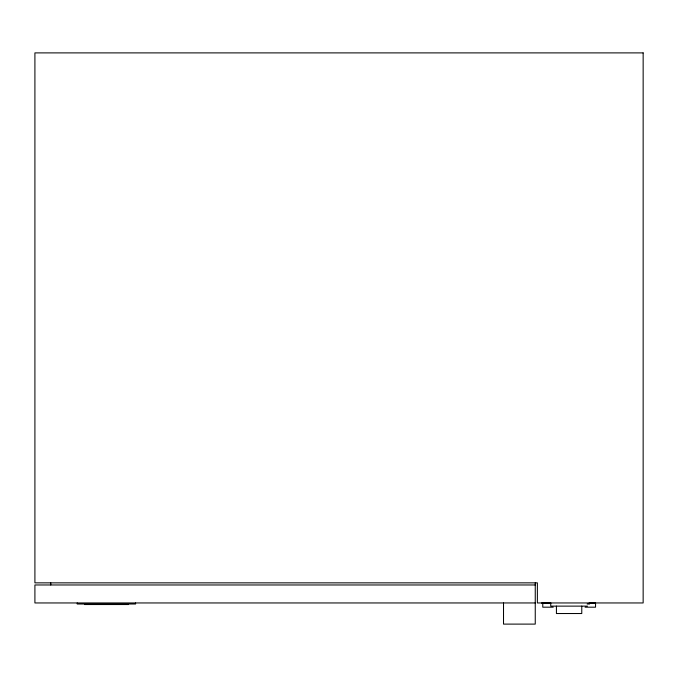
<?xml version="1.0" encoding="UTF-8"?>
<svg xmlns="http://www.w3.org/2000/svg" width="677" height="677" viewBox="0 0 677 677"><rect width="100%" height="100%" fill="white"/><g stroke="black" fill="none" stroke-linecap="round" stroke-linejoin="round"><path stroke-width="1.02" d="M535.253 584.97L34.908 584.97L34.908 602.953L535.253 602.953M541.532 603.055L542.726 603.055M543.648 603.055L549.047 603.055M549.343 603.055L550.807 603.055M589.041 603.055L594.855 603.055M587.162 604.011L589.608 604.011M84.532 604.536L128.596 604.536M587.467 606.127L550.731 606.127L550.731 602.953M553.236 607.184L542.768 607.184L542.768 602.953M585.08 607.184L595.548 607.184L595.548 602.953M581.771 606.127L581.771 613.531L556.426 613.531L556.426 606.127M535.253 582.855L535.253 624.109L503.519 624.109L503.519 602.953M135.586 602.953L135.586 604.011L77.22 604.011L77.22 602.953M50.775 582.855L50.775 584.97M643.15 52.891L34.908 52.891L34.908 582.855L537.369 582.855L537.369 602.953L643.15 602.953L643.15 52.891"/></g></svg>
